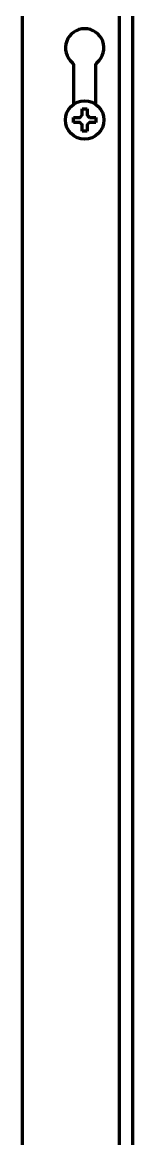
# Model space of a CAD drawing. Header units: inches. Extents: x -2983 to 7024, y 422 to 5529.
# Drawn here: x 6964.6 to 6987.6, y 2374.5 to 2606.8 of the extents above; entities that cross this region are included whole.
import ezdxf

# ---------------------------------------------------------------- set-up
doc = ezdxf.new("R2010")
doc.units = ezdxf.units.IN

msp = doc.modelspace()

# ---------------------------------------------------------------- linework, layer by layer
at = {"linetype": 'Continuous', "lineweight": 70}
for p, q in [((6987.62, 2273.89), (6987.62, 3925.41)), ((6964.62, 2612.49), (6964.62, 2294.69)), ((6984.82, 2608.19), (6984.82, 2299.49)), ((6975.37, 2589.8), (6975.37, 2597.69)), ((6979.87, 2597.69), (6979.87, 2589.8)), ((6975.32, 2586.49), (6975.32, 2586.99)), ((6975.32, 2585.99), (6975.32, 2586.49)), ((6979.92, 2586.99), (6979.92, 2586.49)), ((6979.92, 2586.49), (6979.92, 2585.99))]:
    msp.add_line(p, q, dxfattribs=at)
msp.add_circle((6977.62, 2586.49), 4, dxfattribs=at)
for centre, radius, start, end in [((6977.62, 2601.49), 4, 310.5416, 229.4584), ((6974.37, 2597.69), 1, 0, 49.4584), ((6980.87, 2597.69), 1, 130.5416, 180)]:
    msp.add_arc(centre, radius, start, end, dxfattribs=at)
for points in [[(6977.12, 2587.49), (6977.12, 2587.55), (6977.12, 2587.65), (6977.12, 2587.82), (6977.12, 2587.97), (6977.12, 2588.13), (6977.12, 2588.28), (6977.12, 2588.44), (6977.12, 2588.6), (6977.12, 2588.73), (6977.12, 2588.79)], [(6977.12, 2588.79), (6977.29, 2588.79), (6977.62, 2588.79), (6977.96, 2588.79), (6978.12, 2588.79)], [(6976.62, 2585.99), (6976.57, 2585.99), (6976.46, 2585.99), (6976.3, 2585.99), (6976.14, 2585.99), (6975.99, 2585.99), (6975.83, 2585.99), (6975.68, 2585.99), (6975.51, 2585.99), (6975.39, 2585.99), (6975.32, 2585.99)], [(6976.62, 2586.99), (6976.65, 2587.02), (6976.7, 2587.06), (6976.77, 2587.13), (6976.84, 2587.21), (6976.91, 2587.28), (6976.98, 2587.35), (6977.05, 2587.42), (6977.1, 2587.47), (6977.12, 2587.49)], [(6977.12, 2585.49), (6977.1, 2585.52), (6977.05, 2585.57), (6976.97, 2585.64), (6976.9, 2585.71), (6976.83, 2585.78), (6976.76, 2585.85), (6976.69, 2585.92), (6976.65, 2585.97), (6976.62, 2585.99)], [(6978.12, 2587.49), (6978.15, 2587.47), (6978.2, 2587.41), (6978.28, 2587.34), (6978.35, 2587.27), (6978.42, 2587.2), (6978.49, 2587.13), (6978.56, 2587.06), (6978.6, 2587.02), (6978.62, 2586.99)], [(6978.62, 2585.99), (6978.6, 2585.97), (6978.55, 2585.92), (6978.48, 2585.85), (6978.41, 2585.78), (6978.34, 2585.71), (6978.27, 2585.64), (6978.2, 2585.56), (6978.15, 2585.52), (6978.12, 2585.49)], [(6978.62, 2586.99), (6978.68, 2586.99), (6978.79, 2586.99), (6978.95, 2586.99), (6979.11, 2586.99), (6979.26, 2586.99), (6979.41, 2586.99), (6979.57, 2586.99), (6979.74, 2586.99), (6979.86, 2586.99), (6979.92, 2586.99)], [(6978.12, 2584.19), (6977.96, 2584.19), (6977.62, 2584.19), (6977.29, 2584.19), (6977.12, 2584.19)], [(6978.12, 2585.49), (6978.12, 2585.44), (6978.12, 2585.33), (6978.12, 2585.17), (6978.12, 2585.01), (6978.12, 2584.85), (6978.12, 2584.7), (6978.12, 2584.55), (6978.12, 2584.38), (6978.12, 2584.26), (6978.12, 2584.19)]]:
    msp.add_open_spline(points, degree=3, dxfattribs=at)
for points in [[(6978.12, 2588.79), (6978.12, 2588.59), (6978.12, 2588.38), (6978.12, 2588.05), (6978.12, 2587.94), (6978.12, 2587.72), (6978.12, 2587.61), (6978.12, 2587.49)], [(6975.32, 2586.99), (6975.53, 2586.99), (6975.74, 2586.99), (6976.06, 2586.99), (6976.17, 2586.99), (6976.4, 2586.99), (6976.51, 2586.99), (6976.62, 2586.99)], [(6979.92, 2585.99), (6979.72, 2585.99), (6979.51, 2585.99), (6979.19, 2585.99), (6979.08, 2585.99), (6978.85, 2585.99), (6978.74, 2585.99), (6978.62, 2585.99)], [(6977.12, 2584.19), (6977.12, 2584.39), (6977.12, 2584.6), (6977.12, 2584.93), (6977.12, 2585.04), (6977.12, 2585.26), (6977.12, 2585.38), (6977.12, 2585.49)]]:
    msp.add_open_spline(points, degree=3, knots=[0, 0, 0, 0, 0.5, 0.5, 0.75, 0.75, 1, 1, 1, 1], dxfattribs=at)

doc.saveas('drawing.dxf')
